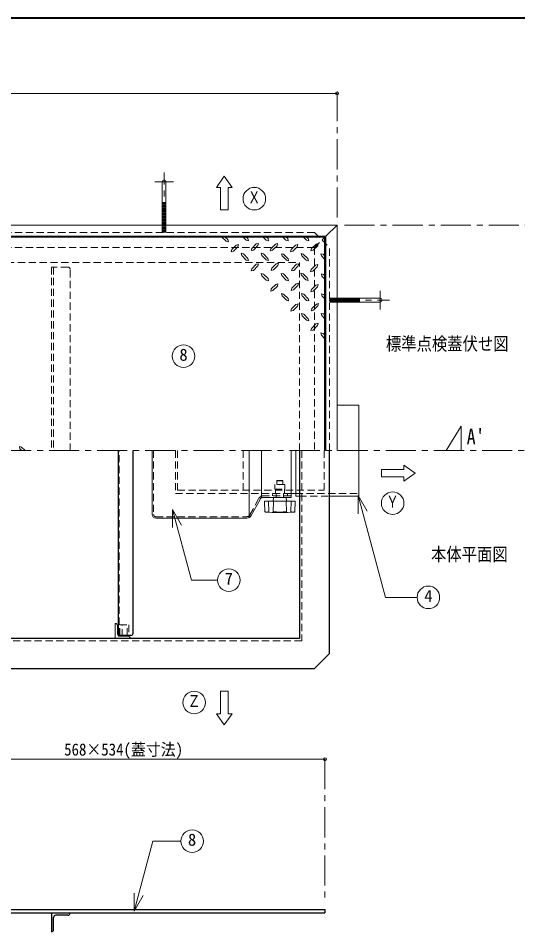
# Model space of a CAD drawing. Units: millimetres at full size, sheet at 1:8; details may follow other scales. Extents: x -1700 to 1540, y -1124 to 1124.
# Drawn here: x -224 to 441, y -91 to 1124 of the extents above; entities that cross this region are included whole.
import ezdxf
from ezdxf.enums import TextEntityAlignment as Align

# ---------------------------------------------------------------- set-up
doc = ezdxf.new("R2010")
doc.units = ezdxf.units.MM
doc.header["$LTSCALE"] = 8
doc.header["$PDMODE"] = 32
doc.header["$PDSIZE"] = 4
doc.linetypes.add('CHAIN1', pattern=[8, 5, -1, 1, -1])
doc.linetypes.add('DASHED1', pattern=[1.8, 1.2, -0.6])
doc.layers.add('0-A', color=4, linetype='Continuous', lineweight=9)
doc.styles.add('ＭＳ ゴシック', font='')
doc.styles.get('ＭＳ ゴシック').set_extended_font_data('MS Gothic')

msp = doc.modelspace()

# ---------------------------------------------------------------- linework, layer by layer
at = {"layer": '0-A', "color": 1, "lineweight": 40}
msp.add_line((1540.163, 1124.015), (-1699.837, 1124.015), dxfattribs=at)
at = {"layer": '0-A'}
for p, q in [((-899.837, 1024.015), (200.163, 1024.015)), ((-27.337, 878.914), (-32.337, 878.914)), ((-32.337, 878.043), (-27.337, 878.452)), ((-32.337, 877.04), (-27.337, 877.449)), ((-32.337, 876.037), (-27.337, 876.445)), ((-32.337, 875.033), (-27.337, 875.442)), ((-32.337, 874.03), (-27.337, 874.439)), ((-32.337, 873.027), (-27.337, 873.435)), ((-32.337, 872.023), (-27.337, 872.432)), ((-32.337, 871.02), (-27.337, 871.429)), ((-32.337, 870.017), (-27.337, 870.425)), ((-32.337, 869.013), (-27.337, 869.422)), ((-32.337, 868.01), (-27.337, 868.419)), ((-32.337, 867.007), (-27.337, 867.415)), ((-32.337, 866.003), (-27.337, 866.412)), ((-32.337, 865), (-27.337, 865.409)), ((-32.337, 863.997), (-27.337, 864.405)), ((-32.337, 862.993), (-27.337, 863.402)), ((-32.337, 861.99), (-27.337, 862.399)), ((-32.337, 860.987), (-27.337, 861.395)), ((-32.337, 859.983), (-27.337, 860.392)), ((-32.337, 858.98), (-27.337, 859.389)), ((-32.337, 857.977), (-27.337, 858.385)), ((-32.337, 856.973), (-27.337, 857.382)), ((-32.337, 855.97), (-27.337, 856.379)), ((-32.337, 854.967), (-27.337, 855.375)), ((-32.337, 853.963), (-27.337, 854.372)), ((-32.337, 852.96), (-27.337, 853.369)), ((-32.337, 851.957), (-27.337, 852.365)), ((-32.337, 850.954), (-27.337, 851.362)), ((-32.337, 849.95), (-27.337, 850.359)), ((-31.504, 849.015), (-27.337, 849.355)), ((47.012, 833.015), (52.679, 827.484)), ((51.46, 833.015), (54.835, 829.64)), ((75.179, 833.015), (79.397, 828.796)), ((101.897, 833.015), (106.116, 828.796)), ((109.116, 827.952), (106.116, 828.796)), ((106.304, 833.015), (108.366, 830.952)), ((108.366, 830.952), (109.116, 827.952)), ((128.306, 833.015), (132.272, 828.89)), ((135.272, 828.14), (132.272, 828.89)), ((132.554, 833.015), (134.522, 831.046)), ((134.522, 831.046), (135.272, 828.14)), ((155.429, 833.015), (159.647, 828.796)), ((162.647, 827.952), (159.647, 828.796)), ((159.741, 833.015), (161.804, 830.952)), ((161.804, 830.952), (162.647, 827.952)), ((60.085, 816.234), (59.335, 813.327)), ((62.335, 814.077), (59.335, 813.327)), ((60.085, 816.234), (66.085, 822.234)), ((62.335, 814.077), (68.241, 819.984)), ((66.085, 822.234), (68.991, 822.984)), ((68.991, 822.984), (68.241, 819.984)), ((86.897, 817.827), (86.147, 814.921)), ((89.147, 815.671), (86.147, 814.921)), ((89.147, 815.671), (94.96, 821.577)), ((112.304, 817.546), (111.46, 814.64)), ((114.46, 815.39), (111.46, 814.64)), ((112.304, 817.546), (118.21, 823.546)), ((114.46, 815.39), (120.366, 821.296)), ((139.116, 816.421), (138.366, 813.515)), ((141.366, 814.265), (138.366, 813.515)), ((139.116, 816.421), (145.116, 822.421)), ((141.366, 814.265), (147.272, 820.171)), ((145.116, 822.421), (148.022, 823.171)), ((148.022, 823.171), (147.272, 820.171)), ((166.397, 817.64), (165.554, 814.734)), ((168.554, 815.484), (165.554, 814.734)), ((166.397, 817.64), (172.304, 823.64)), ((168.554, 815.484), (174.46, 821.39)), ((172.304, 823.64), (175.304, 824.39)), ((175.304, 824.39), (174.46, 821.39)), ((75.647, 810.609), (72.741, 811.359)), ((73.491, 808.359), (72.741, 811.359)), ((73.491, 808.359), (79.397, 802.452)), ((75.647, 810.609), (81.554, 804.609)), ((100.022, 808.452), (99.272, 811.452)), ((102.179, 810.609), (99.272, 811.452)), ((100.022, 808.452), (105.929, 802.546)), ((102.179, 810.609), (108.179, 804.702)), ((108.929, 801.796), (105.929, 802.546)), ((108.179, 804.702), (108.929, 801.796)), ((129.179, 810.14), (126.179, 810.89)), ((127.022, 807.89), (126.179, 810.89)), ((127.022, 807.89), (132.835, 802.077)), ((129.179, 810.14), (135.085, 804.234)), ((135.835, 801.234), (132.835, 802.077)), ((135.085, 804.234), (135.835, 801.234)), ((153.179, 808.077), (152.335, 811.077)), ((155.335, 810.234), (152.335, 811.077)), ((153.179, 808.077), (159.085, 802.171)), ((155.335, 810.234), (161.241, 804.327)), ((162.085, 801.421), (159.085, 802.171)), ((161.241, 804.327), (162.085, 801.421)), ((181.772, 810.14), (178.772, 810.89)), ((179.616, 807.89), (178.772, 810.89)), ((179.616, 807.89), (184.163, 803.343)), ((181.772, 810.14), (184.163, 807.408)), ((86.897, 790.827), (86.054, 787.921)), ((86.897, 790.827), (92.804, 796.827)), ((89.054, 788.671), (94.96, 794.577)), ((92.804, 796.827), (95.71, 797.577)), ((95.71, 797.577), (94.96, 794.577)), ((113.335, 791.484), (112.491, 788.484)), ((113.335, 791.484), (119.241, 797.39)), ((115.491, 789.327), (121.397, 795.234)), ((119.241, 797.39), (122.147, 798.234)), ((122.147, 798.234), (121.397, 795.234)), ((140.335, 790.827), (139.585, 787.921)), ((140.335, 790.827), (146.241, 796.827)), ((142.585, 788.671), (148.397, 794.577)), ((146.241, 796.827), (149.241, 797.577)), ((149.241, 797.577), (148.397, 794.577)), ((165.835, 789.796), (164.991, 786.796)), ((165.835, 789.796), (171.741, 795.702)), ((167.991, 787.64), (173.897, 793.546)), ((89.054, 788.671), (86.054, 787.921)), ((102.366, 783.796), (99.46, 784.64)), ((100.21, 781.64), (99.46, 784.64)), ((100.21, 781.64), (106.116, 775.734)), ((102.366, 783.796), (108.366, 777.89)), ((108.366, 777.89), (109.116, 774.984)), ((115.491, 789.327), (112.491, 788.484)), ((128.991, 783.89), (125.991, 784.734)), ((126.835, 781.734), (125.991, 784.734)), ((126.835, 781.734), (132.741, 775.827)), ((128.991, 783.89), (134.897, 777.984)), ((134.897, 777.984), (135.741, 774.984)), ((142.585, 788.671), (139.585, 787.921)), ((154.96, 784.265), (152.054, 785.109)), ((152.804, 782.109), (152.054, 785.109)), ((152.804, 782.109), (158.71, 776.202)), ((154.96, 784.265), (160.96, 778.359)), ((160.96, 778.359), (161.71, 775.359)), ((167.991, 787.64), (164.991, 786.796)), ((182.335, 783.327), (179.335, 784.077)), ((180.179, 781.077), (179.335, 784.077)), ((180.179, 781.077), (184.163, 777.093)), ((182.335, 783.327), (184.163, 781.499)), ((109.116, 774.984), (106.116, 775.734)), ((114.929, 761.952), (120.835, 767.859)), ((135.741, 774.984), (132.741, 775.827)), ((139.96, 764.859), (145.866, 770.765)), ((142.116, 762.702), (148.022, 768.609)), ((161.71, 775.359), (158.71, 776.202)), ((166.21, 763.171), (172.116, 769.171)), ((168.46, 761.015), (174.272, 766.921)), ((172.116, 769.171), (175.116, 769.921)), ((175.116, 769.921), (174.272, 766.921)), ((112.772, 764.109), (111.929, 761.109)), ((114.929, 761.952), (111.929, 761.109)), ((127.022, 754.921), (126.179, 757.921)), ((129.179, 757.077), (126.179, 757.921)), ((127.022, 754.921), (132.835, 749.015)), ((129.179, 757.077), (135.085, 751.171)), ((139.96, 764.859), (139.116, 761.859)), ((142.116, 762.702), (139.116, 761.859)), ((155.897, 756.984), (152.991, 757.734)), ((153.741, 754.734), (152.991, 757.734)), ((153.741, 754.734), (159.647, 748.827)), ((155.897, 756.984), (161.897, 750.984)), ((166.21, 763.171), (165.46, 760.265)), ((168.46, 761.015), (165.46, 760.265)), ((180.46, 754.452), (179.71, 757.452)), ((182.71, 756.702), (179.71, 757.452)), ((180.46, 754.452), (184.163, 750.749)), ((182.71, 756.702), (184.163, 755.249)), ((135.835, 748.171), (132.835, 749.015)), ((135.085, 751.171), (135.835, 748.171)), ((139.491, 737.39), (145.397, 743.296)), ((162.647, 748.077), (159.647, 748.827)), ((161.897, 750.984), (162.647, 748.077)), ((166.772, 737.952), (172.679, 743.952)), ((169.022, 735.796), (174.835, 741.702)), ((172.679, 743.952), (175.679, 744.702)), ((175.679, 744.702), (174.835, 741.702)), ((200.163, 747.348), (200.503, 751.515)), ((201.098, 746.515), (201.507, 751.515)), ((202.102, 746.515), (202.51, 751.515)), ((203.105, 746.515), (203.513, 751.515)), ((204.108, 746.515), (204.517, 751.515)), ((205.112, 746.515), (205.52, 751.515)), ((206.115, 746.515), (206.523, 751.515)), ((207.118, 746.515), (207.527, 751.515)), ((208.122, 746.515), (208.53, 751.515)), ((209.125, 746.515), (209.533, 751.515)), ((210.128, 746.515), (210.537, 751.515)), ((211.132, 746.515), (211.54, 751.515)), ((212.135, 746.515), (212.543, 751.515)), ((213.138, 746.515), (213.547, 751.515)), ((214.142, 746.515), (214.55, 751.515)), ((215.145, 746.515), (215.553, 751.515)), ((216.148, 746.515), (216.557, 751.515)), ((217.152, 746.515), (217.56, 751.515)), ((218.155, 746.515), (218.563, 751.515)), ((219.158, 746.515), (219.567, 751.515)), ((220.162, 746.515), (220.57, 751.515)), ((221.165, 746.515), (221.573, 751.515)), ((222.168, 746.515), (222.577, 751.515)), ((223.172, 746.515), (223.58, 751.515)), ((224.175, 746.515), (224.583, 751.515)), ((225.178, 746.515), (225.587, 751.515)), ((226.182, 746.515), (226.59, 751.515)), ((227.185, 746.515), (227.593, 751.515)), ((228.188, 746.515), (228.597, 751.515)), ((229.192, 746.515), (229.6, 751.515)), ((230.062, 751.515), (230.062, 746.515)), ((139.491, 737.39), (138.647, 734.39)), ((141.647, 735.234), (138.647, 734.39)), ((141.647, 735.234), (147.554, 741.14)), ((155.897, 730.359), (152.897, 731.109)), ((153.741, 728.109), (152.897, 731.109)), ((155.897, 730.359), (161.804, 724.452)), ((166.772, 737.952), (166.022, 735.046)), ((169.022, 735.796), (166.022, 735.046)), ((180.085, 728.484), (179.241, 731.484)), ((182.241, 730.734), (179.241, 731.484)), ((182.241, 730.734), (184.163, 728.812)), ((153.741, 728.109), (159.647, 722.296)), ((162.647, 721.452), (159.647, 722.296)), ((161.804, 724.452), (162.647, 721.452)), ((166.21, 711.515), (172.116, 717.421)), ((172.116, 717.421), (175.116, 718.265)), ((175.116, 718.265), (174.272, 715.265)), ((180.085, 728.484), (184.163, 724.242)), ((166.21, 711.515), (165.46, 708.515)), ((168.46, 709.359), (165.46, 708.515)), ((168.46, 709.359), (174.272, 715.265)), ((179.616, 702.515), (178.772, 705.515)), ((181.772, 704.765), (178.772, 705.515)), ((181.772, 704.765), (184.163, 702.374)), ((179.616, 702.515), (184.163, 697.786)), ((-219.337, 553.562), (-222.337, 554.406)), ((-221.587, 551.406), (-222.337, 554.406)), ((-221.587, 551.406), (-219.196, 549.015)), ((-219.337, 553.562), (-214.608, 549.015)), ((83.466, 459.999), (83.466, 549.015)), ((99.579, 549.015), (99.579, 486.039)), ((145.163, 491.74), (139.163, 491.74)), ((-349.837, 138.515), (184.163, 138.515))]:
    msp.add_line(p, q, dxfattribs=at)
at = {"layer": '0-A', "linetype": 'CHAIN1'}
for p, q in [((200.163, 859.015), (200.163, 1024.015)), ((-29.837, 839.015), (-29.837, 918.914)), ((-17.337, 906.414), (-42.337, 906.414)), ((210.163, 849.015), (550.163, 849.015)), ((257.562, 761.515), (257.562, 736.515)), ((190.163, 749.015), (270.062, 749.015)), ((-1014.837, 549.015), (550.163, 549.015)), ((184.163, 138.515), (184.163, -51.485))]:
    msp.add_line(p, q, dxfattribs=at)
at = {"layer": '0-A', "color": 7, "lineweight": 18}
for p, q in [((39.663, 899.015), (50.163, 914.015)), ((60.663, 899.015), (50.163, 914.015)), ((-32.337, 906.414), (-32.337, 849.015)), ((-27.337, 906.414), (-27.337, 849.015)), ((39.663, 899.015), (45.163, 899.015)), ((45.163, 869.015), (45.163, 899.015)), ((55.163, 899.015), (60.663, 899.015)), ((55.163, 869.015), (55.163, 899.015)), ((45.163, 869.015), (55.163, 869.015)), ((200.163, 849.015), (-550.882, 849.015)), ((185.163, 834.015), (200.163, 849.015)), ((200.163, 849.015), (200.163, 549.015)), ((185.163, 834.015), (-555.973, 834.015)), ((185.163, 834.015), (185.163, 549.015)), ((257.562, 751.515), (200.163, 751.515)), ((257.562, 746.515), (200.163, 746.515)), ((200.163, 609.515), (229.163, 609.515)), ((229.163, 609.515), (229.163, 488.515)), ((-45.837, 549.015), (-45.837, 464.024)), ((139.163, 549.015), (139.163, 486.74)), ((145.163, 549.015), (145.163, 488.515)), ((259.163, 524.015), (289.163, 524.015)), ((259.163, 524.015), (259.163, 514.015)), ((289.163, 529.515), (304.163, 519.015)), ((289.163, 529.515), (289.163, 524.015)), ((259.163, 514.015), (289.163, 514.015)), ((289.163, 508.515), (304.163, 519.015)), ((289.163, 514.015), (289.163, 508.515)), ((102.131, 486.74), (139.163, 486.74)), ((115.163, 481.74), (115.663, 486.74)), ((133.163, 481.74), (132.663, 486.74)), ((145.163, 488.515), (150.163, 488.515)), ((190.163, 488.515), (229.163, 488.515)), ((228.459, 489.079), (264.722, 353.744)), ((228.459, 489.079), (228.459, 465.079)), ((228.459, 489.079), (240.459, 468.294)), ((97.742, 484.134), (86.029, 462.661)), ((104.296, 467.674), (103.812, 481.222)), ((144.015, 481.74), (104.311, 481.74)), ((109.04, 481.74), (109.54, 467.74)), ((115.174, 467.74), (115.674, 481.74)), ((133.152, 467.74), (132.652, 481.74)), ((139.286, 481.74), (138.786, 467.74)), ((144.03, 467.674), (144.514, 481.222)), ((-18.53, 470.621), (6.619, 376.764)), ((-18.53, 470.621), (-18.53, 446.621)), ((-18.53, 470.621), (-6.53, 449.836)), ((104.771, 467.193), (113.922, 466.751)), ((133.922, 466.74), (114.404, 466.74)), ((143.555, 467.193), (134.404, 466.751)), ((-40.837, 459.024), (80.272, 459.024)), ((6.619, 376.764), (41.3, 376.764)), ((264.722, 353.744), (306.71, 353.744)), ((-94.837, 319.015), (-94.837, 299.015)), ((-91.837, 305.015), (-91.837, 316.015)), ((-88.837, 302.015), (-88.837, 303.031)), ((-76.682, 302.015), (-88.837, 302.015)), ((-78.839, 302.015), (-78.839, 303.031)), ((-76.682, 303.031), (-76.682, 302.015)), ((45.163, 229.015), (45.163, 199.015)), ((55.163, 229.015), (45.163, 229.015)), ((55.163, 229.015), (55.163, 199.015)), ((39.663, 199.015), (50.163, 184.015)), ((45.163, 199.015), (39.663, 199.015)), ((60.663, 199.015), (50.163, 184.015)), ((60.663, 199.015), (55.163, 199.015)), ((-69.626, -63.503), (-44.698, 29.532)), ((-44.698, 29.532), (-7.628, 29.532)), ((-69.626, -63.503), (-69.626, -39.503)), ((-69.626, -63.503), (-57.626, -42.719))]:
    msp.add_line(p, q, dxfattribs=at)
at = {"layer": '0-A', "linetype": 'DASHED1'}
for p, q in [((170.163, 839.015), (-869.837, 839.015)), ((-32.337, 849.015), (-32.337, 839.015)), ((-32.337, 848.947), (-31.504, 849.015)), ((-32.337, 847.944), (-27.337, 848.352)), ((-32.337, 846.94), (-27.337, 847.349)), ((-32.337, 845.937), (-27.337, 846.345)), ((-32.337, 844.934), (-27.337, 845.342)), ((-32.337, 843.93), (-27.337, 844.339)), ((-32.337, 842.927), (-27.337, 843.335)), ((-32.337, 841.924), (-27.337, 842.332)), ((-32.337, 840.92), (-27.337, 841.329)), ((-32.337, 839.917), (-27.337, 840.325)), ((-31.096, 839.015), (-27.337, 839.322)), ((-27.337, 849.015), (-27.337, 839.015)), ((170.163, 839.015), (190.163, 819.015)), ((170.163, 819.015), (184.163, 833.015)), ((170.163, 819.015), (-561.325, 819.015)), ((170.163, 819.015), (170.163, 549.015)), ((190.163, 549.015), (190.163, 819.015)), ((-569.949, 799.015), (150.163, 799.015)), ((-176.837, 793.015), (-176.837, 549.015)), ((150.163, 549.015), (150.163, 799.015)), ((190.163, 747.756), (190.47, 751.515)), ((200.163, 751.515), (190.163, 751.515)), ((200.163, 746.515), (190.163, 746.515)), ((191.065, 746.515), (191.473, 751.515)), ((192.068, 746.515), (192.477, 751.515)), ((193.072, 746.515), (193.48, 751.515)), ((194.075, 746.515), (194.483, 751.515)), ((195.078, 746.515), (195.487, 751.515)), ((196.082, 746.515), (196.49, 751.515)), ((197.085, 746.515), (197.493, 751.515)), ((198.088, 746.515), (198.497, 751.515)), ((199.092, 746.515), (199.5, 751.515)), ((200.095, 746.515), (200.163, 747.348)), ((-43.837, 549.015), (-43.837, 464.024)), ((-14.837, 549.015), (-14.837, 491.74)), ((-11.837, 549.015), (-11.837, 491.74)), ((75.163, 549.015), (75.163, 491.74)), ((183.163, 549.015), (183.163, 491.74)), ((117.663, 503.74), (117.663, 497.74)), ((130.663, 503.74), (117.663, 503.74)), ((120.163, 508.74), (120.663, 509.24)), ((120.163, 508.74), (128.163, 508.74)), ((120.163, 508.74), (120.163, 503.74)), ((120.663, 509.24), (127.663, 509.24)), ((127.663, 509.24), (128.163, 508.74)), ((128.163, 508.74), (128.163, 503.74)), ((130.663, 503.74), (130.663, 497.74)), ((-14.837, 491.74), (139.163, 491.74)), ((-11.837, 496.465), (183.163, 496.465)), ((139.163, 488.74), (102.131, 488.74)), ((114.163, 491.74), (114.163, 488.74)), ((117.663, 497.74), (130.663, 497.74)), ((118.163, 497.74), (118.163, 491.74)), ((119.163, 486.74), (119.163, 491.74)), ((129.163, 486.74), (129.163, 491.74)), ((130.163, 497.74), (130.163, 491.74)), ((134.163, 491.74), (134.163, 488.74)), ((145.163, 491.74), (229.163, 491.74)), ((150.163, 488.515), (190.163, 488.515)), ((84.273, 463.619), (95.986, 485.092)), ((-40.837, 461.024), (80.212, 461.024)), ((-88.837, 303.031), (-88.837, 317.015)), ((-88.837, 317.015), (-76.682, 317.015)), ((-85.837, 302.015), (-85.837, 317.015)), ((-78.839, 303.031), (-78.839, 317.015)), ((-76.682, 317.015), (-76.682, 303.031))]:
    msp.add_line(p, q, dxfattribs=at)
at = {"layer": '0-A', "color": 5, "lineweight": 25}
for p, q in [((184.163, 833.015), (-556.326, 833.015)), ((184.163, 549.015), (184.163, 833.015)), ((-91.087, 549.015), (-91.087, 303.031)), ((-71.087, 306.031), (-71.087, 549.015)), ((150.163, 549.015), (150.163, 299.015)), ((190.163, 279.015), (190.163, 549.015)), ((150.163, 299.015), (-849.837, 299.015)), ((-74.087, 303.031), (-91.087, 303.031)), ((190.163, 279.015), (170.163, 259.015)), ((-869.837, 259.015), (170.163, 259.015)), ((-362.337, -65.985), (184.163, -65.985)), ((-179.837, -65.985), (-179.837, -90.985)), ((-176.837, -87.985), (-176.837, -71.985)), ((-157.837, -68.985), (-173.837, -68.985))]:
    msp.add_line(p, q, dxfattribs=at)
at = {"layer": '0-A', "color": 7, "linetype": 'DASHED1', "lineweight": 18}
for p, q in [((-179.837, 793.015), (-179.837, 549.015)), ((-157.837, 793.015), (-179.837, 793.015)), ((-154.837, 549.015), (-154.837, 790.015)), ((-89.587, 303.031), (-89.587, 549.015)), ((153.163, 549.015), (153.163, 296.015)), ((153.163, 296.015), (-852.837, 296.015))]:
    msp.add_line(p, q, dxfattribs=at)
at = {"layer": '0-A'}
for points in [[(54.835, 829.64), (55.679, 826.64), (52.679, 827.484)], [(79.491, 833.015), (81.554, 830.952), (82.397, 828.046), (79.397, 828.796)], [(86.897, 817.827), (92.804, 823.827), (95.804, 824.577), (94.96, 821.577)], [(118.21, 823.546), (121.116, 824.296), (120.366, 821.296)], [(81.554, 804.609), (82.397, 801.702), (79.397, 802.452)], [(171.741, 795.702), (174.647, 796.546), (173.897, 793.546)], [(112.772, 764.109), (118.679, 770.015), (121.585, 770.859), (120.835, 767.859)], [(145.866, 770.765), (148.866, 771.515), (148.022, 768.609)], [(145.397, 743.296), (148.397, 744.046), (147.554, 741.14)]]:
    msp.add_lwpolyline(points, dxfattribs=at)
at = {"layer": '0-A', "linetype": 'CHAIN1'}
msp.add_lwpolyline([(365.163, 549.015), (365.163, 581.515), (345.163, 549.015)], dxfattribs=at)
at = {"layer": '0-A', "color": 5, "lineweight": 25}
msp.add_lwpolyline([(-349.837, -61.485), (184.163, -61.485), (184.163, -65.985)], dxfattribs=at)
at = {"layer": '0-A', "color": 7, "lineweight": 18}
for centre in [(90.163, 884.015), (-3.996, 674.598), (274.163, 479.015), (56.3, 376.764), (321.71, 353.744), (10.163, 214.015), (7.372, 29.532)]:
    msp.add_circle(centre, 15, dxfattribs=at)
for centre, radius, start, end in [((-29.837, 906.414), 2.5, 0, 180), ((257.562, 749.015), 2.5, 270, 90), ((102.131, 481.74), 5, 90, 151.38954), ((104.311, 481.24), 0.5, 90, 182.04541), ((144.015, 481.24), 0.5, 357.95459, 90), ((-40.837, 464.024), 5, 180, 270), ((79.884, 466.013), 7, 273.17983, 331.38954), ((106.917, 474.372), 7.132, 248.41749, 291.58251), ((104.795, 467.692), 0.5, 182.04541, 267.23949), ((114.404, 476.74), 10, 267.23949, 270), ((124.163, 548.295), 81.055, 263.6327, 276.3673), ((133.922, 476.74), 10, 270, 272.76051), ((141.409, 474.372), 7.132, 248.41749, 291.58251), ((143.531, 467.692), 0.5, 272.76051, 357.95459), ((-94.837, 316.015), 3, 0, 90), ((-88.837, 305.015), 3, 180, 270), ((-77.837, 299.015), 3, 0, 90)]:
    msp.add_arc(centre, radius, start, end, dxfattribs=at)
at = {"layer": '0-A', "color": 7, "linetype": 'DASHED1', "lineweight": 18}
msp.add_arc((-157.837, 790.015), 3, 0, 90, dxfattribs=at)
at = {"layer": '0-A', "linetype": 'DASHED1'}
for centre, radius, start, end in [((102.131, 481.74), 7, 90, 151.38954), ((-40.837, 464.024), 3, 180, 270), ((79.884, 466.013), 5, 273.76262, 331.38954)]:
    msp.add_arc(centre, radius, start, end, dxfattribs=at)
at = {"layer": '0-A', "color": 5, "lineweight": 25}
for centre, start, end in [((-74.087, 306.031), 270, 0), ((-173.837, -71.985), 90, 180), ((-157.837, -65.985), 270, 0), ((-179.837, -87.985), 270, 0)]:
    msp.add_arc(centre, 3, start, end, dxfattribs=at)
at = {"layer": '0-A', "color": 1}
for p in [(200.163, 1024.015), (184.163, 138.515)]:
    msp.add_point(p, dxfattribs=at)

# ---------------------------------------------------------------- texts
at = {"layer": '0-A', "color": 7, "style": 'ＭＳ ゴシック'}
for s, height, width, p in [('Ｘ', 16.13, 0.8, (81.163, 873.015)), ('標準点検蓋伏せ図', 17.6, 0.85, (265.163, 677.015)), ("A'", 20.53, 0.85, (372.663, 551.265)), ('Ｙ', 16.13, 0.8, (265.163, 468.015)), ('本体平面図', 17.6, 0.85, (325.163, 397.015)), ('Ｚ', 16.13, 0.8, (1.163, 203.015)), ('568×534(蓋寸法)', 16.13, 0.9, (-162.837, 138.515))]:
    msp.add_text(s, height=height, dxfattribs=dict(at, width=width)).set_placement(p, align=Align.BOTTOM_LEFT)
for s, p in [('8', (-9.496, 663.598)), ('7', (50.8, 365.764)), ('4', (316.21, 342.744)), ('8', (1.872, 18.532))]:
    msp.add_text(s, height=16.13, dxfattribs=at).set_placement(p, align=Align.BOTTOM_LEFT)

doc.saveas('drawing.dxf')
